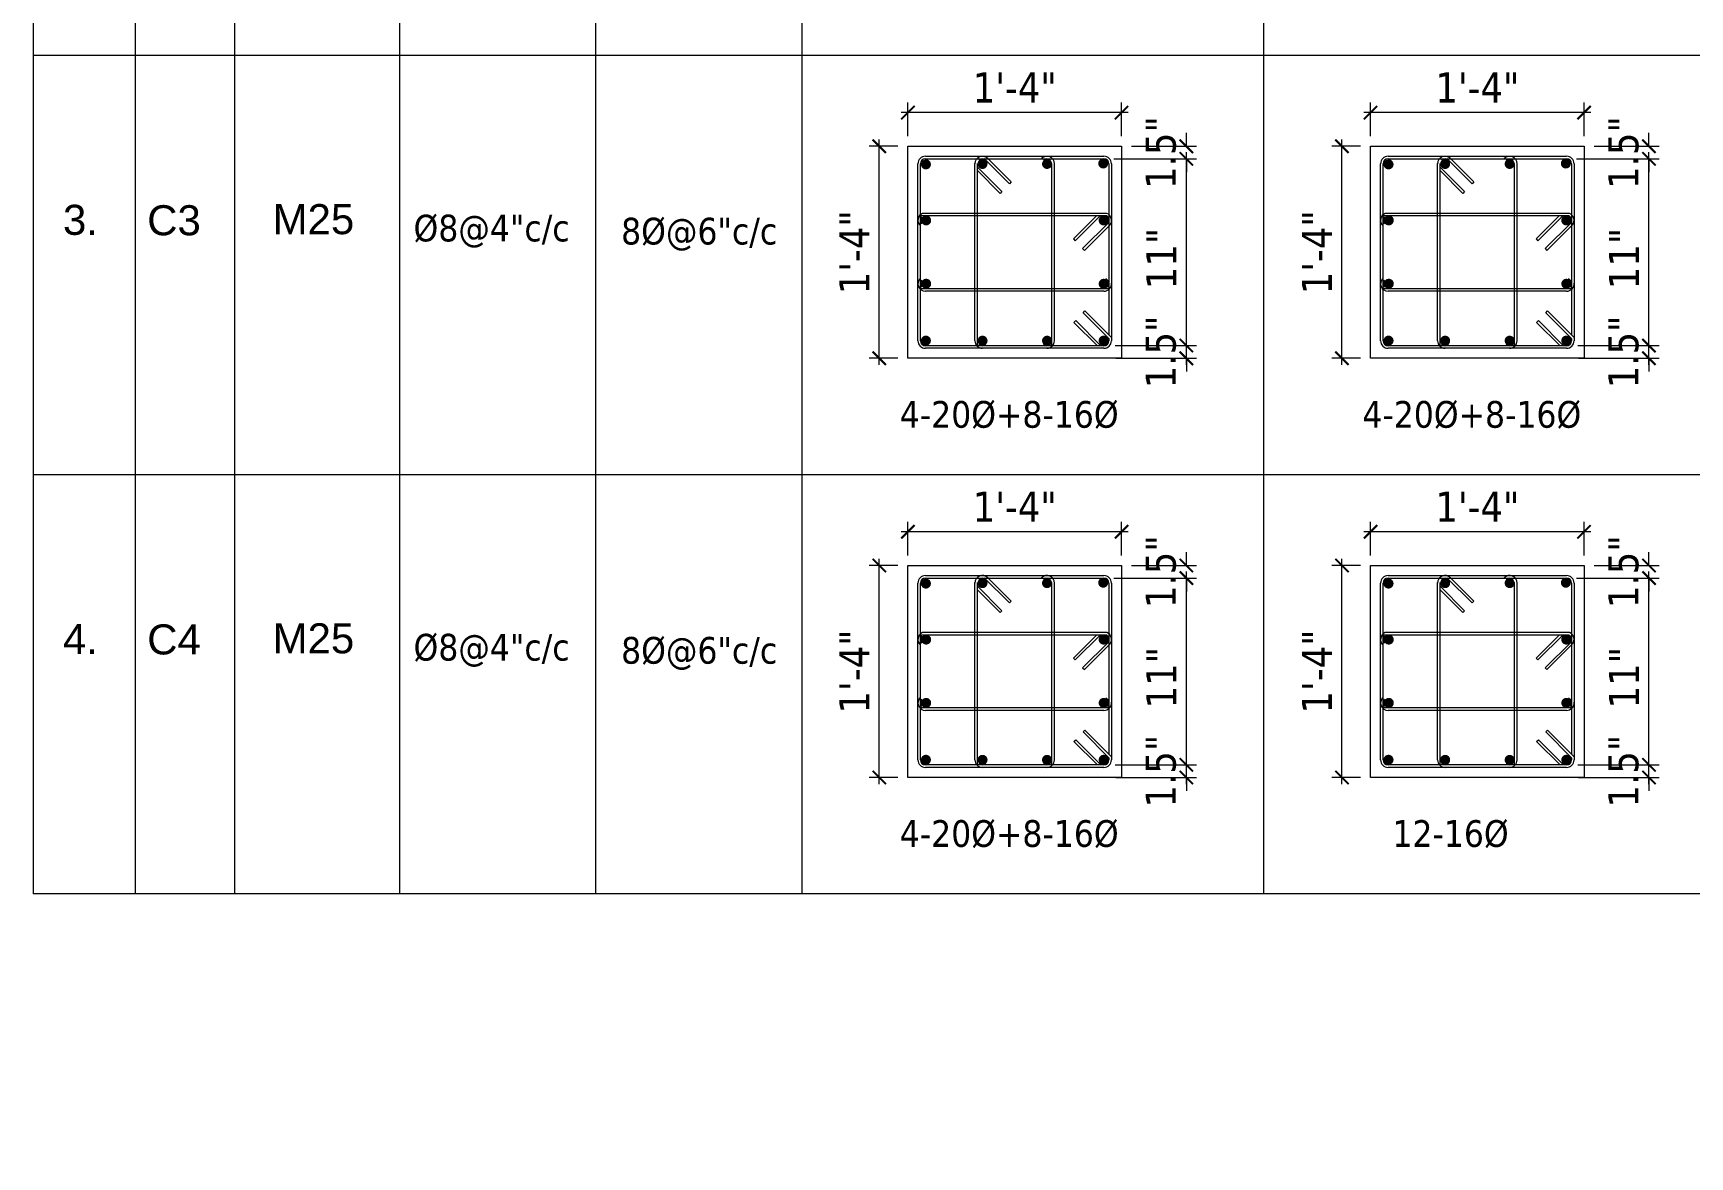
# Model space of a CAD drawing. Header units: inches. Extents: x 130993 to 274375, y -5108 to 103559.
# Drawn here: x 132827 to 133323.5, y 50211.1 to 50547.7 of the extents above; entities that cross this region are included whole.
import ezdxf

# ---------------------------------------------------------------- set-up
doc = ezdxf.new("R2010")
doc.units = ezdxf.units.IN
doc.header["$MEASUREMENT"] = 0
doc.header["$PDMODE"] = 2
doc.header["$PDSIZE"] = -3
for name, color, linetype, lineweight in [('DIMENSION', 142, 'Continuous', 20), ('HATCH', 9, 'Continuous', 9), ('TEXT', 181, 'Continuous', 13)]:
    doc.layers.add(name, color=color, linetype=linetype, lineweight=lineweight)
doc.layers.add('FRAME', color=7, linetype='Continuous')
doc.styles.add('Arial', font='arial.ttf', dxfattribs={"width": 0.8, "height": 200})
doc.styles.add('TAHOMA', font='tahoma.ttf', dxfattribs={"height": 9})
doc.dimstyles.new('1-2', dxfattribs={"dimscale": 0, "dimtxt": 8, "dimasz": 4, "dimexe": 3, "dimexo": 3, "dimgap": 3, "dimtad": 1, "dimdec": 0, "dimlfac": 0.25, "dimzin": 3, "dimdsep": 46, "dimlunit": 4, "dimtxsty": 'TAHOMA', "dimblk1": 'ARCHTICK', "dimblk2": 'ARCHTICK', "dimsah": 1, "dimcen": 0, "dimdle": 2, "dimclrd": 6, "dimclre": 6, "dimclrt": 7, "dimadec": 0, "dimazin": 0, "dimtfac": 0.333333, "dimtdec": 0, "dimtix": 1, "dimtofl": 0, "dimtmove": 0, "dimatfit": 2, "dimfxl": 1, "dimtolj": 1, "dimtzin": 0, "dimlwd": -1, "dimlwe": -1, "dimarcsym": 0})

# ---------------------------------------------------------------- blocks, each defined once
blk = doc.blocks.new('_ArchTick')
at = {"color": 0, "linetype": 'ByBlock', "const_width": 0.15}
blk.add_lwpolyline([(-0.5, -0.5), (0.5, 0.5)], dxfattribs=at)
blk = doc.blocks.new('*D2971')
at = {"layer": 'Defpoints', "color": 0, "ltscale": 10}
for p in [(133148.28, 50454.14), (133148.48, 50450.34), (133172.59, 50450.34)]:
    blk.add_point(p, dxfattribs=at)
at = {"layer": 'DIMENSION', "color": 6, "ltscale": 10}
for p, q in [((133172.59, 50454.14), (133172.59, 50458.14)), ((133151.28, 50454.14), (133175.59, 50454.14)), ((133151.48, 50450.34), (133175.59, 50450.34)), ((133172.59, 50450.34), (133172.59, 50446.34))]:
    blk.add_line(p, q, dxfattribs=at)
at = {"layer": 'DIMENSION', "color": 6, "ltscale": 10, "xscale": 4, "yscale": 4, "zscale": 4}
for p, rotation in [((133172.59, 50454.14), 270), ((133172.59, 50450.34), 90)]:
    blk.add_blockref('_ArchTick', p, dxfattribs=dict(at, rotation=rotation))
at = {"layer": 'DIMENSION', "color": 7, "ltscale": 10, "insert": (133164.98, 50452.24), "char_height": 9, "attachment_point": 5, "rotation": 90, "style": 'TAHOMA'}
blk.add_mtext('\\A1;1.5"', dxfattribs=at)
blk = doc.blocks.new('*D2972')
at = {"layer": 'Defpoints', "color": 0, "ltscale": 10}
for p in [(133153.15, 50513.84), (133172.59, 50513.84), (133147.9, 50510.09)]:
    blk.add_point(p, dxfattribs=at)
at = {"layer": 'DIMENSION', "color": 6, "ltscale": 10}
for p, q in [((133172.59, 50513.84), (133172.59, 50517.84)), ((133156.15, 50513.84), (133175.59, 50513.84)), ((133150.9, 50510.09), (133175.59, 50510.09)), ((133172.59, 50510.09), (133172.59, 50506.09))]:
    blk.add_line(p, q, dxfattribs=at)
at = {"layer": 'DIMENSION', "color": 6, "ltscale": 10, "xscale": 4, "yscale": 4, "zscale": 4}
for p, rotation in [((133172.59, 50513.84), 270), ((133172.59, 50510.09), 90)]:
    blk.add_blockref('_ArchTick', p, dxfattribs=dict(at, rotation=rotation))
at = {"layer": 'DIMENSION', "color": 7, "ltscale": 10, "insert": (133164.98, 50511.96), "char_height": 9, "attachment_point": 5, "rotation": 90, "style": 'TAHOMA'}
blk.add_mtext('\\A1;1.5"', dxfattribs=at)
blk = doc.blocks.new('*D2973')
at = {"layer": 'Defpoints', "color": 0, "ltscale": 10}
for p in [(133147.9, 50510.09), (133172.59, 50510.09), (133148.48, 50450.34)]:
    blk.add_point(p, dxfattribs=at)
at = {"layer": 'DIMENSION', "color": 6, "ltscale": 10}
for p, q in [((133172.59, 50448.34), (133172.59, 50512.09)), ((133150.9, 50510.09), (133175.59, 50510.09)), ((133151.48, 50450.34), (133175.59, 50450.34))]:
    blk.add_line(p, q, dxfattribs=at)
at = {"layer": 'DIMENSION', "color": 6, "ltscale": 10, "xscale": 4, "yscale": 4, "zscale": 4}
for p, rotation in [((133172.59, 50510.09), 90), ((133172.59, 50450.34), 270)]:
    blk.add_blockref('_ArchTick', p, dxfattribs=dict(at, rotation=rotation))
at = {"layer": 'DIMENSION', "color": 7, "ltscale": 10, "insert": (133165.08, 50480.21), "char_height": 9, "attachment_point": 5, "rotation": 90, "style": 'TAHOMA'}
blk.add_mtext('\\A1;11"', dxfattribs=at)
blk = doc.blocks.new('*D2974')
at = {"layer": 'Defpoints', "color": 0, "ltscale": 10}
for p in [(133080.57, 50513.84), (133089.15, 50513.84), (133089.15, 50450.34)]:
    blk.add_point(p, dxfattribs=at)
at = {"layer": 'DIMENSION', "color": 6, "ltscale": 10}
for p, q in [((133080.57, 50448.34), (133080.57, 50515.84)), ((133086.15, 50513.84), (133077.57, 50513.84)), ((133086.15, 50450.34), (133077.57, 50450.34))]:
    blk.add_line(p, q, dxfattribs=at)
at = {"layer": 'DIMENSION', "color": 6, "ltscale": 10, "xscale": 4, "yscale": 4, "zscale": 4}
for p, rotation in [((133080.57, 50513.84), 90), ((133080.57, 50450.34), 270)]:
    blk.add_blockref('_ArchTick', p, dxfattribs=dict(at, rotation=rotation))
at = {"layer": 'DIMENSION', "color": 7, "ltscale": 10, "insert": (133073.06, 50482.09), "char_height": 9, "attachment_point": 5, "rotation": 90, "style": 'TAHOMA'}
blk.add_mtext('\\A1;1\'-4"', dxfattribs=at)
blk = doc.blocks.new('*D2975')
at = {"layer": 'Defpoints', "color": 0, "ltscale": 10}
for p in [(133089.15, 50523.93), (133089.15, 50513.84), (133153.15, 50513.84)]:
    blk.add_point(p, dxfattribs=at)
at = {"layer": 'DIMENSION', "color": 6, "ltscale": 10}
for p, q in [((133089.15, 50516.84), (133089.15, 50526.93)), ((133153.15, 50516.84), (133153.15, 50526.93)), ((133155.15, 50523.93), (133087.15, 50523.93))]:
    blk.add_line(p, q, dxfattribs=at)
at = {"layer": 'DIMENSION', "color": 6, "ltscale": 10, "xscale": 4, "yscale": 4, "zscale": 4, "rotation": 180}
blk.add_blockref('_ArchTick', (133089.15, 50523.93), dxfattribs=at)
at = {"layer": 'DIMENSION', "color": 6, "ltscale": 10, "xscale": 4, "yscale": 4, "zscale": 4}
blk.add_blockref('_ArchTick', (133153.15, 50523.93), dxfattribs=at)
at = {"layer": 'DIMENSION', "color": 7, "ltscale": 10, "insert": (133121.15, 50531.45), "char_height": 9, "attachment_point": 5, "style": 'TAHOMA'}
blk.add_mtext('\\A1;1\'-4"', dxfattribs=at)
blk = doc.blocks.new('*D2976')
at = {"layer": 'Defpoints', "color": 0, "ltscale": 10}
for p in [(133286.93, 50454.14), (133287.12, 50450.34), (133311.24, 50450.34)]:
    blk.add_point(p, dxfattribs=at)
at = {"layer": 'DIMENSION', "color": 6, "ltscale": 10}
for p, q in [((133311.24, 50454.14), (133311.24, 50458.14)), ((133289.93, 50454.14), (133314.24, 50454.14)), ((133290.12, 50450.34), (133314.24, 50450.34)), ((133311.24, 50450.34), (133311.24, 50446.34))]:
    blk.add_line(p, q, dxfattribs=at)
at = {"layer": 'DIMENSION', "color": 6, "ltscale": 10, "xscale": 4, "yscale": 4, "zscale": 4}
for p, rotation in [((133311.24, 50454.14), 270), ((133311.24, 50450.34), 90)]:
    blk.add_blockref('_ArchTick', p, dxfattribs=dict(at, rotation=rotation))
at = {"layer": 'DIMENSION', "color": 7, "ltscale": 10, "insert": (133303.63, 50452.24), "char_height": 9, "attachment_point": 5, "rotation": 90, "style": 'TAHOMA'}
blk.add_mtext('\\A1;1.5"', dxfattribs=at)
blk = doc.blocks.new('*D2977')
at = {"layer": 'Defpoints', "color": 0, "ltscale": 10}
for p in [(133291.79, 50513.84), (133311.24, 50513.84), (133286.54, 50510.09)]:
    blk.add_point(p, dxfattribs=at)
at = {"layer": 'DIMENSION', "color": 6, "ltscale": 10}
for p, q in [((133311.24, 50513.84), (133311.24, 50517.84)), ((133294.79, 50513.84), (133314.24, 50513.84)), ((133289.54, 50510.09), (133314.24, 50510.09)), ((133311.24, 50510.09), (133311.24, 50506.09))]:
    blk.add_line(p, q, dxfattribs=at)
at = {"layer": 'DIMENSION', "color": 6, "ltscale": 10, "xscale": 4, "yscale": 4, "zscale": 4}
for p, rotation in [((133311.24, 50513.84), 270), ((133311.24, 50510.09), 90)]:
    blk.add_blockref('_ArchTick', p, dxfattribs=dict(at, rotation=rotation))
at = {"layer": 'DIMENSION', "color": 7, "ltscale": 10, "insert": (133303.63, 50511.96), "char_height": 9, "attachment_point": 5, "rotation": 90, "style": 'TAHOMA'}
blk.add_mtext('\\A1;1.5"', dxfattribs=at)
blk = doc.blocks.new('*D2978')
at = {"layer": 'Defpoints', "color": 0, "ltscale": 10}
for p in [(133286.54, 50510.09), (133311.24, 50510.09), (133287.12, 50450.34)]:
    blk.add_point(p, dxfattribs=at)
at = {"layer": 'DIMENSION', "color": 6, "ltscale": 10}
for p, q in [((133311.24, 50448.34), (133311.24, 50512.09)), ((133289.54, 50510.09), (133314.24, 50510.09)), ((133290.12, 50450.34), (133314.24, 50450.34))]:
    blk.add_line(p, q, dxfattribs=at)
at = {"layer": 'DIMENSION', "color": 6, "ltscale": 10, "xscale": 4, "yscale": 4, "zscale": 4}
for p, rotation in [((133311.24, 50510.09), 90), ((133311.24, 50450.34), 270)]:
    blk.add_blockref('_ArchTick', p, dxfattribs=dict(at, rotation=rotation))
at = {"layer": 'DIMENSION', "color": 7, "ltscale": 10, "insert": (133303.72, 50480.21), "char_height": 9, "attachment_point": 5, "rotation": 90, "style": 'TAHOMA'}
blk.add_mtext('\\A1;11"', dxfattribs=at)
blk = doc.blocks.new('*D2979')
at = {"layer": 'Defpoints', "color": 0, "ltscale": 10}
for p in [(133219.22, 50513.84), (133227.79, 50513.84), (133227.79, 50450.34)]:
    blk.add_point(p, dxfattribs=at)
at = {"layer": 'DIMENSION', "color": 6, "ltscale": 10}
for p, q in [((133219.22, 50448.34), (133219.22, 50515.84)), ((133224.79, 50513.84), (133216.22, 50513.84)), ((133224.79, 50450.34), (133216.22, 50450.34))]:
    blk.add_line(p, q, dxfattribs=at)
at = {"layer": 'DIMENSION', "color": 6, "ltscale": 10, "xscale": 4, "yscale": 4, "zscale": 4}
for p, rotation in [((133219.22, 50513.84), 90), ((133219.22, 50450.34), 270)]:
    blk.add_blockref('_ArchTick', p, dxfattribs=dict(at, rotation=rotation))
at = {"layer": 'DIMENSION', "color": 7, "ltscale": 10, "insert": (133211.7, 50482.09), "char_height": 9, "attachment_point": 5, "rotation": 90, "style": 'TAHOMA'}
blk.add_mtext('\\A1;1\'-4"', dxfattribs=at)
blk = doc.blocks.new('*D2980')
at = {"layer": 'Defpoints', "color": 0, "ltscale": 10}
for p in [(133227.79, 50523.93), (133227.79, 50513.84), (133291.79, 50513.84)]:
    blk.add_point(p, dxfattribs=at)
at = {"layer": 'DIMENSION', "color": 6, "ltscale": 10}
for p, q in [((133227.79, 50516.84), (133227.79, 50526.93)), ((133291.79, 50516.84), (133291.79, 50526.93)), ((133293.79, 50523.93), (133225.79, 50523.93))]:
    blk.add_line(p, q, dxfattribs=at)
at = {"layer": 'DIMENSION', "color": 6, "ltscale": 10, "xscale": 4, "yscale": 4, "zscale": 4, "rotation": 180}
blk.add_blockref('_ArchTick', (133227.79, 50523.93), dxfattribs=at)
at = {"layer": 'DIMENSION', "color": 6, "ltscale": 10, "xscale": 4, "yscale": 4, "zscale": 4}
blk.add_blockref('_ArchTick', (133291.79, 50523.93), dxfattribs=at)
at = {"layer": 'DIMENSION', "color": 7, "ltscale": 10, "insert": (133259.79, 50531.45), "char_height": 9, "attachment_point": 5, "style": 'TAHOMA'}
blk.add_mtext('\\A1;1\'-4"', dxfattribs=at)
blk = doc.blocks.new('*D3001')
at = {"layer": 'Defpoints', "color": 0, "ltscale": 10}
for p in [(133148.28, 50328.57), (133148.48, 50324.77), (133172.59, 50324.77)]:
    blk.add_point(p, dxfattribs=at)
at = {"layer": 'DIMENSION', "color": 6, "ltscale": 10}
for p, q in [((133172.59, 50328.57), (133172.59, 50332.57)), ((133151.28, 50328.57), (133175.59, 50328.57)), ((133151.48, 50324.77), (133175.59, 50324.77)), ((133172.59, 50324.77), (133172.59, 50320.77))]:
    blk.add_line(p, q, dxfattribs=at)
at = {"layer": 'DIMENSION', "color": 6, "ltscale": 10, "xscale": 4, "yscale": 4, "zscale": 4}
for p, rotation in [((133172.59, 50328.57), 270), ((133172.59, 50324.77), 90)]:
    blk.add_blockref('_ArchTick', p, dxfattribs=dict(at, rotation=rotation))
at = {"layer": 'DIMENSION', "color": 7, "ltscale": 10, "insert": (133164.98, 50326.67), "char_height": 9, "attachment_point": 5, "rotation": 90, "style": 'TAHOMA'}
blk.add_mtext('\\A1;1.5"', dxfattribs=at)
blk = doc.blocks.new('*D3002')
at = {"layer": 'Defpoints', "color": 0, "ltscale": 10}
for p in [(133153.15, 50388.27), (133172.59, 50388.27), (133147.9, 50384.52)]:
    blk.add_point(p, dxfattribs=at)
at = {"layer": 'DIMENSION', "color": 6, "ltscale": 10}
for p, q in [((133172.59, 50388.27), (133172.59, 50392.27)), ((133156.15, 50388.27), (133175.59, 50388.27)), ((133150.9, 50384.52), (133175.59, 50384.52)), ((133172.59, 50384.52), (133172.59, 50380.52))]:
    blk.add_line(p, q, dxfattribs=at)
at = {"layer": 'DIMENSION', "color": 6, "ltscale": 10, "xscale": 4, "yscale": 4, "zscale": 4}
for p, rotation in [((133172.59, 50388.27), 270), ((133172.59, 50384.52), 90)]:
    blk.add_blockref('_ArchTick', p, dxfattribs=dict(at, rotation=rotation))
at = {"layer": 'DIMENSION', "color": 7, "ltscale": 10, "insert": (133164.98, 50386.4), "char_height": 9, "attachment_point": 5, "rotation": 90, "style": 'TAHOMA'}
blk.add_mtext('\\A1;1.5"', dxfattribs=at)
blk = doc.blocks.new('*D3003')
at = {"layer": 'Defpoints', "color": 0, "ltscale": 10}
for p in [(133147.9, 50384.52), (133172.59, 50384.52), (133148.48, 50324.77)]:
    blk.add_point(p, dxfattribs=at)
at = {"layer": 'DIMENSION', "color": 6, "ltscale": 10}
for p, q in [((133172.59, 50322.77), (133172.59, 50386.52)), ((133150.9, 50384.52), (133175.59, 50384.52)), ((133151.48, 50324.77), (133175.59, 50324.77))]:
    blk.add_line(p, q, dxfattribs=at)
at = {"layer": 'DIMENSION', "color": 6, "ltscale": 10, "xscale": 4, "yscale": 4, "zscale": 4}
for p, rotation in [((133172.59, 50384.52), 90), ((133172.59, 50324.77), 270)]:
    blk.add_blockref('_ArchTick', p, dxfattribs=dict(at, rotation=rotation))
at = {"layer": 'DIMENSION', "color": 7, "ltscale": 10, "insert": (133165.08, 50354.65), "char_height": 9, "attachment_point": 5, "rotation": 90, "style": 'TAHOMA'}
blk.add_mtext('\\A1;11"', dxfattribs=at)
blk = doc.blocks.new('*D3004')
at = {"layer": 'Defpoints', "color": 0, "ltscale": 10}
for p in [(133080.57, 50388.27), (133089.15, 50388.27), (133089.15, 50324.77)]:
    blk.add_point(p, dxfattribs=at)
at = {"layer": 'DIMENSION', "color": 6, "ltscale": 10}
for p, q in [((133086.15, 50388.27), (133077.57, 50388.27)), ((133080.57, 50322.77), (133080.57, 50390.27)), ((133086.15, 50324.77), (133077.57, 50324.77))]:
    blk.add_line(p, q, dxfattribs=at)
at = {"layer": 'DIMENSION', "color": 6, "ltscale": 10, "xscale": 4, "yscale": 4, "zscale": 4}
for p, rotation in [((133080.57, 50388.27), 90), ((133080.57, 50324.77), 270)]:
    blk.add_blockref('_ArchTick', p, dxfattribs=dict(at, rotation=rotation))
at = {"layer": 'DIMENSION', "color": 7, "ltscale": 10, "insert": (133073.06, 50356.52), "char_height": 9, "attachment_point": 5, "rotation": 90, "style": 'TAHOMA'}
blk.add_mtext('\\A1;1\'-4"', dxfattribs=at)
blk = doc.blocks.new('*D3005')
at = {"layer": 'Defpoints', "color": 0, "ltscale": 10}
for p in [(133089.15, 50398.37), (133089.15, 50388.27), (133153.15, 50388.27)]:
    blk.add_point(p, dxfattribs=at)
at = {"layer": 'DIMENSION', "color": 6, "ltscale": 10}
for p, q in [((133089.15, 50391.27), (133089.15, 50401.37)), ((133153.15, 50391.27), (133153.15, 50401.37)), ((133155.15, 50398.37), (133087.15, 50398.37))]:
    blk.add_line(p, q, dxfattribs=at)
at = {"layer": 'DIMENSION', "color": 6, "ltscale": 10, "xscale": 4, "yscale": 4, "zscale": 4, "rotation": 180}
blk.add_blockref('_ArchTick', (133089.15, 50398.37), dxfattribs=at)
at = {"layer": 'DIMENSION', "color": 6, "ltscale": 10, "xscale": 4, "yscale": 4, "zscale": 4}
blk.add_blockref('_ArchTick', (133153.15, 50398.37), dxfattribs=at)
at = {"layer": 'DIMENSION', "color": 7, "ltscale": 10, "insert": (133121.15, 50405.88), "char_height": 9, "attachment_point": 5, "style": 'TAHOMA'}
blk.add_mtext('\\A1;1\'-4"', dxfattribs=at)
blk = doc.blocks.new('*D3006')
at = {"layer": 'Defpoints', "color": 0, "ltscale": 10}
for p in [(133286.93, 50328.57), (133287.12, 50324.77), (133311.24, 50324.77)]:
    blk.add_point(p, dxfattribs=at)
at = {"layer": 'DIMENSION', "color": 6, "ltscale": 10}
for p, q in [((133311.24, 50328.57), (133311.24, 50332.57)), ((133289.93, 50328.57), (133314.24, 50328.57)), ((133290.12, 50324.77), (133314.24, 50324.77)), ((133311.24, 50324.77), (133311.24, 50320.77))]:
    blk.add_line(p, q, dxfattribs=at)
at = {"layer": 'DIMENSION', "color": 6, "ltscale": 10, "xscale": 4, "yscale": 4, "zscale": 4}
for p, rotation in [((133311.24, 50328.57), 270), ((133311.24, 50324.77), 90)]:
    blk.add_blockref('_ArchTick', p, dxfattribs=dict(at, rotation=rotation))
at = {"layer": 'DIMENSION', "color": 7, "ltscale": 10, "insert": (133303.63, 50326.67), "char_height": 9, "attachment_point": 5, "rotation": 90, "style": 'TAHOMA'}
blk.add_mtext('\\A1;1.5"', dxfattribs=at)
blk = doc.blocks.new('*D3007')
at = {"layer": 'Defpoints', "color": 0, "ltscale": 10}
for p in [(133291.79, 50388.27), (133311.24, 50388.27), (133286.54, 50384.52)]:
    blk.add_point(p, dxfattribs=at)
at = {"layer": 'DIMENSION', "color": 6, "ltscale": 10}
for p, q in [((133311.24, 50388.27), (133311.24, 50392.27)), ((133294.79, 50388.27), (133314.24, 50388.27)), ((133289.54, 50384.52), (133314.24, 50384.52)), ((133311.24, 50384.52), (133311.24, 50380.52))]:
    blk.add_line(p, q, dxfattribs=at)
at = {"layer": 'DIMENSION', "color": 6, "ltscale": 10, "xscale": 4, "yscale": 4, "zscale": 4}
for p, rotation in [((133311.24, 50388.27), 270), ((133311.24, 50384.52), 90)]:
    blk.add_blockref('_ArchTick', p, dxfattribs=dict(at, rotation=rotation))
at = {"layer": 'DIMENSION', "color": 7, "ltscale": 10, "insert": (133303.63, 50386.4), "char_height": 9, "attachment_point": 5, "rotation": 90, "style": 'TAHOMA'}
blk.add_mtext('\\A1;1.5"', dxfattribs=at)
blk = doc.blocks.new('*D3008')
at = {"layer": 'Defpoints', "color": 0, "ltscale": 10}
for p in [(133286.54, 50384.52), (133311.24, 50384.52), (133287.12, 50324.77)]:
    blk.add_point(p, dxfattribs=at)
at = {"layer": 'DIMENSION', "color": 6, "ltscale": 10}
for p, q in [((133311.24, 50322.77), (133311.24, 50386.52)), ((133289.54, 50384.52), (133314.24, 50384.52)), ((133290.12, 50324.77), (133314.24, 50324.77))]:
    blk.add_line(p, q, dxfattribs=at)
at = {"layer": 'DIMENSION', "color": 6, "ltscale": 10, "xscale": 4, "yscale": 4, "zscale": 4}
for p, rotation in [((133311.24, 50384.52), 90), ((133311.24, 50324.77), 270)]:
    blk.add_blockref('_ArchTick', p, dxfattribs=dict(at, rotation=rotation))
at = {"layer": 'DIMENSION', "color": 7, "ltscale": 10, "insert": (133303.72, 50354.65), "char_height": 9, "attachment_point": 5, "rotation": 90, "style": 'TAHOMA'}
blk.add_mtext('\\A1;11"', dxfattribs=at)
blk = doc.blocks.new('*D3009')
at = {"layer": 'Defpoints', "color": 0, "ltscale": 10}
for p in [(133219.22, 50388.27), (133227.79, 50388.27), (133227.79, 50324.77)]:
    blk.add_point(p, dxfattribs=at)
at = {"layer": 'DIMENSION', "color": 6, "ltscale": 10}
for p, q in [((133224.79, 50388.27), (133216.22, 50388.27)), ((133219.22, 50322.77), (133219.22, 50390.27)), ((133224.79, 50324.77), (133216.22, 50324.77))]:
    blk.add_line(p, q, dxfattribs=at)
at = {"layer": 'DIMENSION', "color": 6, "ltscale": 10, "xscale": 4, "yscale": 4, "zscale": 4}
for p, rotation in [((133219.22, 50388.27), 90), ((133219.22, 50324.77), 270)]:
    blk.add_blockref('_ArchTick', p, dxfattribs=dict(at, rotation=rotation))
at = {"layer": 'DIMENSION', "color": 7, "ltscale": 10, "insert": (133211.7, 50356.52), "char_height": 9, "attachment_point": 5, "rotation": 90, "style": 'TAHOMA'}
blk.add_mtext('\\A1;1\'-4"', dxfattribs=at)
blk = doc.blocks.new('*D3010')
at = {"layer": 'Defpoints', "color": 0, "ltscale": 10}
for p in [(133227.79, 50398.37), (133227.79, 50388.27), (133291.79, 50388.27)]:
    blk.add_point(p, dxfattribs=at)
at = {"layer": 'DIMENSION', "color": 6, "ltscale": 10}
for p, q in [((133227.79, 50391.27), (133227.79, 50401.37)), ((133291.79, 50391.27), (133291.79, 50401.37)), ((133293.79, 50398.37), (133225.79, 50398.37))]:
    blk.add_line(p, q, dxfattribs=at)
at = {"layer": 'DIMENSION', "color": 6, "ltscale": 10, "xscale": 4, "yscale": 4, "zscale": 4, "rotation": 180}
blk.add_blockref('_ArchTick', (133227.79, 50398.37), dxfattribs=at)
at = {"layer": 'DIMENSION', "color": 6, "ltscale": 10, "xscale": 4, "yscale": 4, "zscale": 4}
blk.add_blockref('_ArchTick', (133291.79, 50398.37), dxfattribs=at)
at = {"layer": 'DIMENSION', "color": 7, "ltscale": 10, "insert": (133259.79, 50405.88), "char_height": 9, "attachment_point": 5, "style": 'TAHOMA'}
blk.add_mtext('\\A1;1\'-4"', dxfattribs=at)

msp = doc.modelspace()

# ---------------------------------------------------------------- linework, layer by layer
at = {"layer": 'DIMENSION', "lineweight": 15}
for points in [[(133153.15, 50513.84), (133153.15, 50450.34), (133089.15, 50450.34), (133089.15, 50513.84)], [(133291.79, 50513.84), (133291.79, 50450.34), (133227.79, 50450.34), (133227.79, 50513.84)], [(133153.15, 50388.27), (133153.15, 50324.77), (133089.15, 50324.77), (133089.15, 50388.27)], [(133291.79, 50388.27), (133291.79, 50324.77), (133227.79, 50324.77), (133227.79, 50388.27)]]:
    msp.add_lwpolyline(points, close=True, dxfattribs=at)
at = {"layer": 'FRAME', "color": 5, "linetype": 'Continuous', "lineweight": 20}
for p, q in [((132826.97, 50847.34), (132826.97, 50289.88)), ((132857.54, 50847.37), (132857.54, 50289.88)), ((132887.34, 50847.35), (132887.34, 50289.88)), ((132936.82, 50847.35), (132936.82, 50289.88)), ((132995.49, 50847.35), (132995.49, 50289.88)), ((133057.32, 50847.35), (133057.32, 50289.88)), ((133195.7, 50847.36), (133195.7, 50289.88)), ((133473, 50541.01), (132826.97, 50541.01)), ((133751.67, 50541.01), (132826.97, 50541.01)), ((133751.67, 50415.45), (132826.97, 50415.44)), ((133473, 50415.44), (132826.97, 50415.44)), ((133473, 50289.88), (132826.97, 50289.88)), ((133751.67, 50289.88), (132826.97, 50289.88))]:
    msp.add_line(p, q, dxfattribs=at)
at = {"layer": 'HATCH', "lineweight": 5, "ltscale": 50}
for p, q in [((133094.4, 50510.84), (133147.9, 50510.84)), ((133233.04, 50510.84), (133286.54, 50510.84)), ((133092.15, 50455.59), (133092.15, 50508.59)), ((133092.9, 50455.59), (133092.9, 50508.59)), ((133094.4, 50510.09), (133147.9, 50510.09)), ((133109.23, 50455.59), (133109.23, 50508.72)), ((133109.98, 50454.09), (133109.98, 50508.72)), ((133117.33, 50500.27), (133109.98, 50507.62)), ((133116.8, 50499.74), (133109.98, 50506.56)), ((133119.55, 50502.63), (133112.01, 50510.18)), ((133120.08, 50503.17), (133113.07, 50510.18)), ((133132.31, 50453.91), (133132.31, 50508.72)), ((133133.06, 50455.59), (133133.06, 50508.59)), ((133149.4, 50508.59), (133149.4, 50457.32)), ((133150.15, 50508.59), (133150.15, 50455.59)), ((133230.79, 50455.59), (133230.79, 50508.59)), ((133231.54, 50455.59), (133231.54, 50508.59)), ((133233.04, 50510.09), (133286.54, 50510.09)), ((133247.88, 50455.59), (133247.88, 50508.72)), ((133248.63, 50454.09), (133248.63, 50508.72)), ((133255.98, 50500.27), (133248.63, 50507.62)), ((133255.45, 50499.74), (133248.63, 50506.56)), ((133258.2, 50502.63), (133250.66, 50510.18)), ((133258.73, 50503.17), (133251.72, 50510.18)), ((133270.96, 50453.91), (133270.96, 50508.72)), ((133271.71, 50455.59), (133271.71, 50508.59)), ((133288.04, 50508.59), (133288.04, 50457.32)), ((133288.79, 50508.59), (133288.79, 50455.59)), ((133120.08, 50503.17), (133119.55, 50502.63)), ((133258.73, 50503.17), (133258.2, 50502.63)), ((133117.33, 50500.27), (133116.8, 50499.74)), ((133255.98, 50500.27), (133255.45, 50499.74)), ((133148.71, 50492.98), (133092.9, 50492.98)), ((133148.8, 50493.73), (133093.49, 50493.73)), ((133138.75, 50486.08), (133145.76, 50493.09)), ((133139.28, 50485.55), (133146.82, 50493.09)), ((133141.49, 50483.18), (133149.23, 50490.92)), ((133148.71, 50492.98), (133148.96, 50492.73)), ((133148.79, 50493.95), (133148.79, 50493.95)), ((133287.35, 50492.98), (133231.54, 50492.98)), ((133287.45, 50493.73), (133232.14, 50493.73)), ((133277.39, 50486.08), (133284.4, 50493.09)), ((133277.92, 50485.55), (133285.47, 50493.09)), ((133280.14, 50483.18), (133287.88, 50490.92)), ((133287.35, 50492.98), (133287.6, 50492.73)), ((133287.43, 50493.95), (133287.44, 50493.95)), ((133138.75, 50486.08), (133139.28, 50485.55)), ((133142.03, 50482.65), (133149.71, 50490.33)), ((133277.39, 50486.08), (133277.92, 50485.55)), ((133280.67, 50482.65), (133288.36, 50490.33)), ((133141.49, 50483.18), (133142.03, 50482.65)), ((133280.14, 50483.18), (133280.67, 50482.65)), ((133149.4, 50471.19), (133092.9, 50471.19)), ((133148.49, 50474.23), (133148.97, 50473.75)), ((133148.79, 50474.98), (133148.8, 50474.98)), ((133288.04, 50471.19), (133231.54, 50471.19)), ((133287.14, 50474.23), (133287.61, 50473.75)), ((133287.44, 50474.98), (133287.45, 50474.98)), ((133147.9, 50470.44), (133094.4, 50470.44)), ((133286.55, 50470.44), (133233.05, 50470.44)), ((133138.91, 50461.1), (133139.44, 50461.63)), ((133138.91, 50461.1), (133145.92, 50454.09)), ((133139.44, 50461.63), (133146.98, 50454.09)), ((133141.66, 50463.99), (133142.19, 50464.52)), ((133141.66, 50463.99), (133149.4, 50456.26)), ((133142.19, 50464.52), (133150.15, 50456.57)), ((133277.56, 50461.1), (133278.09, 50461.63)), ((133277.56, 50461.1), (133284.57, 50454.09)), ((133278.09, 50461.63), (133285.63, 50454.09)), ((133280.31, 50463.99), (133280.84, 50464.52)), ((133280.31, 50463.99), (133288.04, 50456.26)), ((133280.84, 50464.52), (133288.79, 50456.57)), ((133149.4, 50456.26), (133149.4, 50455.59)), ((133288.04, 50456.26), (133288.04, 50455.59)), ((133147.9, 50454.09), (133094.4, 50454.09)), ((133147.9, 50453.34), (133094.4, 50453.34)), ((133286.54, 50454.09), (133233.04, 50454.09)), ((133286.54, 50453.34), (133233.04, 50453.34)), ((133092.15, 50330.02), (133092.15, 50383.02)), ((133092.9, 50330.02), (133092.9, 50383.02)), ((133094.4, 50385.27), (133147.9, 50385.27)), ((133094.4, 50384.52), (133147.9, 50384.52)), ((133109.23, 50330.02), (133109.23, 50383.16)), ((133109.98, 50328.52), (133109.98, 50383.16)), ((133117.33, 50374.71), (133109.98, 50382.06)), ((133119.55, 50377.07), (133112.01, 50384.61)), ((133120.08, 50377.6), (133113.07, 50384.61)), ((133132.31, 50328.34), (133132.31, 50383.16)), ((133133.06, 50330.02), (133133.06, 50383.02)), ((133149.4, 50383.02), (133149.4, 50331.75)), ((133150.15, 50383.02), (133150.15, 50330.02)), ((133230.79, 50330.02), (133230.79, 50383.02)), ((133231.54, 50330.02), (133231.54, 50383.02)), ((133233.04, 50385.27), (133286.54, 50385.27)), ((133233.04, 50384.52), (133286.54, 50384.52)), ((133247.88, 50330.02), (133247.88, 50383.16)), ((133248.63, 50328.52), (133248.63, 50383.16)), ((133255.98, 50374.71), (133248.63, 50382.06)), ((133258.2, 50377.07), (133250.66, 50384.61)), ((133258.73, 50377.6), (133251.72, 50384.61)), ((133270.96, 50328.34), (133270.96, 50383.16)), ((133271.71, 50330.02), (133271.71, 50383.02)), ((133288.04, 50383.02), (133288.04, 50331.75)), ((133288.79, 50383.02), (133288.79, 50330.02)), ((133116.8, 50374.18), (133109.98, 50381)), ((133120.08, 50377.6), (133119.55, 50377.07)), ((133255.45, 50374.18), (133248.63, 50381)), ((133258.73, 50377.6), (133258.2, 50377.07)), ((133117.33, 50374.71), (133116.8, 50374.18)), ((133255.98, 50374.71), (133255.45, 50374.18)), ((133148.71, 50367.42), (133092.9, 50367.42)), ((133148.8, 50368.17), (133093.49, 50368.17)), ((133138.75, 50360.51), (133145.76, 50367.52)), ((133139.28, 50359.98), (133146.82, 50367.52)), ((133148.71, 50367.42), (133148.96, 50367.17)), ((133148.79, 50368.39), (133148.79, 50368.39)), ((133287.35, 50367.42), (133231.54, 50367.42)), ((133287.45, 50368.17), (133232.14, 50368.17)), ((133277.39, 50360.51), (133284.4, 50367.52)), ((133277.92, 50359.98), (133285.47, 50367.52)), ((133287.35, 50367.42), (133287.6, 50367.17)), ((133287.43, 50368.39), (133287.44, 50368.39)), ((133141.49, 50357.62), (133149.23, 50365.35)), ((133142.03, 50357.09), (133149.71, 50364.77)), ((133280.14, 50357.62), (133287.88, 50365.35)), ((133280.67, 50357.09), (133288.36, 50364.77)), ((133138.75, 50360.51), (133139.28, 50359.98)), ((133141.49, 50357.62), (133142.03, 50357.09)), ((133277.39, 50360.51), (133277.92, 50359.98)), ((133280.14, 50357.62), (133280.67, 50357.09)), ((133148.49, 50348.66), (133148.97, 50348.19)), ((133148.79, 50349.41), (133148.8, 50349.41)), ((133287.14, 50348.66), (133287.61, 50348.19)), ((133287.44, 50349.41), (133287.45, 50349.41)), ((133149.4, 50345.63), (133092.9, 50345.63)), ((133147.9, 50344.88), (133094.4, 50344.88)), ((133288.04, 50345.63), (133231.54, 50345.63)), ((133286.55, 50344.88), (133233.05, 50344.88)), ((133141.66, 50338.43), (133142.19, 50338.96)), ((133141.66, 50338.43), (133149.4, 50330.69)), ((133142.19, 50338.96), (133150.15, 50331)), ((133280.31, 50338.43), (133280.84, 50338.96)), ((133280.31, 50338.43), (133288.04, 50330.69)), ((133280.84, 50338.96), (133288.79, 50331)), ((133138.91, 50335.53), (133139.44, 50336.06)), ((133138.91, 50335.53), (133145.92, 50328.52)), ((133139.44, 50336.06), (133146.98, 50328.52)), ((133277.56, 50335.53), (133278.09, 50336.06)), ((133277.56, 50335.53), (133284.57, 50328.52)), ((133278.09, 50336.06), (133285.63, 50328.52)), ((133147.9, 50328.52), (133094.4, 50328.52)), ((133147.9, 50327.77), (133094.4, 50327.77)), ((133149.4, 50330.69), (133149.4, 50330.02)), ((133286.54, 50328.52), (133233.04, 50328.52)), ((133286.54, 50327.77), (133233.04, 50327.77)), ((133288.04, 50330.69), (133288.04, 50330.02))]:
    msp.add_line(p, q, dxfattribs=at)
at = {"layer": 'HATCH', "lineweight": 5, "ltscale": 50, "const_width": 1.5}
for points in [[(133094.53, 50509.17, 1), (133094.53, 50507.67, 1)], [(133111.5, 50509.31, 1), (133111.5, 50507.81, 1)], [(133130.84, 50509.31, 1), (133130.84, 50507.81, 1)], [(133147.68, 50509.44, 1), (133147.68, 50507.94, 1)], [(133233.18, 50509.17, 1), (133233.18, 50507.67, 1)], [(133250.15, 50509.31, 1), (133250.15, 50507.81, 1)], [(133269.48, 50509.31, 1), (133269.48, 50507.81, 1)], [(133286.32, 50509.44, 1), (133286.32, 50507.94, 1)], [(133094.08, 50492.18, 1), (133095.14, 50491.12, 1)], [(133147.27, 50492.17, 1), (133148.33, 50491.11, 1)], [(133232.72, 50492.18, 1), (133233.78, 50491.12, 1)], [(133285.92, 50492.17, 1), (133286.98, 50491.11, 1)], [(133094.08, 50473.2, 1), (133095.14, 50472.14, 1)], [(133147.28, 50473.19, 1), (133148.34, 50472.13, 1)], [(133232.73, 50473.2, 1), (133233.79, 50472.14, 1)], [(133285.93, 50473.19, 1), (133286.99, 50472.13, 1)], [(133094.53, 50456.38, 1), (133094.53, 50454.88, 1)], [(133111.5, 50454.86, -1), (133111.5, 50456.36, -1)], [(133130.84, 50454.86, -1), (133130.84, 50456.36, -1)], [(133147.81, 50456.38, 1), (133147.81, 50454.88, 1)], [(133233.18, 50456.38, 1), (133233.18, 50454.88, 1)], [(133250.15, 50454.86, -1), (133250.15, 50456.36, -1)], [(133269.48, 50454.86, -1), (133269.48, 50456.36, -1)], [(133286.46, 50456.38, 1), (133286.46, 50454.88, 1)], [(133094.53, 50383.61, 1), (133094.53, 50382.11, 1)], [(133111.5, 50383.74, 1), (133111.5, 50382.24, 1)], [(133130.84, 50383.74, 1), (133130.84, 50382.24, 1)], [(133147.68, 50383.87, 1), (133147.68, 50382.37, 1)], [(133233.18, 50383.61, 1), (133233.18, 50382.11, 1)], [(133250.15, 50383.74, 1), (133250.15, 50382.24, 1)], [(133269.48, 50383.74, 1), (133269.48, 50382.24, 1)], [(133286.32, 50383.87, 1), (133286.32, 50382.37, 1)], [(133094.08, 50366.61, 1), (133095.14, 50365.55, 1)], [(133147.27, 50366.61, 1), (133148.33, 50365.54, 1)], [(133232.72, 50366.61, 1), (133233.78, 50365.55, 1)], [(133285.92, 50366.61, 1), (133286.98, 50365.54, 1)], [(133094.08, 50347.64, 1), (133095.14, 50346.58, 1)], [(133147.28, 50347.63, 1), (133148.34, 50346.57, 1)], [(133232.73, 50347.64, 1), (133233.79, 50346.58, 1)], [(133285.93, 50347.63, 1), (133286.99, 50346.57, 1)], [(133094.53, 50330.82, 1), (133094.53, 50329.32, 1)], [(133111.5, 50329.3, -1), (133111.5, 50330.8, -1)], [(133130.84, 50329.3, -1), (133130.84, 50330.8, -1)], [(133147.81, 50330.82, 1), (133147.81, 50329.32, 1)], [(133233.18, 50330.82, 1), (133233.18, 50329.32, 1)], [(133250.15, 50329.3, -1), (133250.15, 50330.8, -1)], [(133269.48, 50329.3, -1), (133269.48, 50330.8, -1)], [(133286.46, 50330.82, 1), (133286.46, 50329.32, 1)]]:
    msp.add_lwpolyline(points, format="xyb", close=True, dxfattribs=at)
at = {"layer": 'HATCH', "lineweight": 5, "ltscale": 50}
for centre, radius, start, end in [((133094.4, 50508.59), 2.25, 90, 180), ((133111.48, 50508.59), 2.25, 45, 180), ((133130.81, 50508.59), 2.25, 0, 135), ((133147.9, 50508.59), 2.25, 0, 90), ((133233.04, 50508.59), 2.25, 90, 180), ((133250.13, 50508.59), 2.25, 45, 180), ((133269.46, 50508.59), 2.25, 0, 135), ((133286.54, 50508.59), 2.25, 0, 90), ((133094.4, 50508.59), 1.5, 90, 180), ((133111.48, 50508.59), 1.5, 45, 135), ((133130.81, 50508.59), 1.5, 45, 135), ((133147.9, 50508.59), 1.5, 0, 90), ((133233.04, 50508.59), 1.5, 90, 180), ((133250.13, 50508.59), 1.5, 45, 135), ((133269.46, 50508.59), 1.5, 45, 135), ((133286.54, 50508.59), 1.5, 0, 90), ((133094.4, 50491.67), 2.25, 113.6484, 225), ((133094.4, 50491.67), 1.5, 135, 225), ((133147.9, 50491.67), 2.25, 323.6257, 66.3516), ((133147.9, 50491.67), 1.5, 315, 45), ((133233.04, 50491.67), 2.25, 113.6484, 225), ((133233.04, 50491.67), 1.5, 135, 225), ((133286.54, 50491.67), 2.25, 323.6257, 66.3516), ((133286.54, 50491.67), 1.5, 315, 45), ((133094.4, 50472.69), 2.25, 135, 270), ((133094.4, 50472.69), 1.5, 135, 225), ((133147.9, 50472.69), 2.25, 270, 4.8171), ((133147.9, 50472.69), 1.5, 315, 45), ((133233.05, 50472.69), 2.25, 135, 270), ((133233.05, 50472.69), 1.5, 135, 225), ((133286.55, 50472.69), 2.25, 270, 4.8171), ((133286.55, 50472.69), 1.5, 315, 45), ((133094.4, 50455.59), 2.25, 180, 270), ((133094.4, 50455.59), 1.5, 180, 270), ((133111.48, 50455.59), 2.25, 180, 270), ((133111.48, 50455.59), 1.5, 225, 315), ((133130.81, 50455.59), 1.5, 225, 315), ((133130.81, 50455.59), 2.25, 270, 0), ((133147.9, 50455.59), 2.25, 270, 0), ((133147.9, 50455.59), 1.5, 270, 0), ((133233.04, 50455.59), 2.25, 180, 270), ((133233.04, 50455.59), 1.5, 180, 270), ((133250.13, 50455.59), 2.25, 180, 270), ((133250.13, 50455.59), 1.5, 225, 315), ((133269.46, 50455.59), 1.5, 225, 315), ((133269.46, 50455.59), 2.25, 270, 0), ((133286.54, 50455.59), 2.25, 270, 0), ((133286.54, 50455.59), 1.5, 270, 0), ((133094.4, 50383.02), 2.25, 90, 180), ((133094.4, 50383.02), 1.5, 90, 180), ((133111.48, 50383.02), 2.25, 45, 180), ((133111.48, 50383.02), 1.5, 45, 135), ((133130.81, 50383.02), 2.25, 0, 135), ((133130.81, 50383.02), 1.5, 45, 135), ((133147.9, 50383.02), 2.25, 0, 90), ((133147.9, 50383.02), 1.5, 0, 90), ((133233.04, 50383.02), 2.25, 90, 180), ((133233.04, 50383.02), 1.5, 90, 180), ((133250.13, 50383.02), 2.25, 45, 180), ((133250.13, 50383.02), 1.5, 45, 135), ((133269.46, 50383.02), 2.25, 0, 135), ((133269.46, 50383.02), 1.5, 45, 135), ((133286.54, 50383.02), 2.25, 0, 90), ((133286.54, 50383.02), 1.5, 0, 90), ((133094.4, 50366.1), 2.25, 113.6484, 225), ((133094.4, 50366.1), 1.5, 135, 225), ((133147.9, 50366.1), 2.25, 323.6257, 66.3516), ((133147.9, 50366.1), 1.5, 315, 45), ((133233.04, 50366.1), 2.25, 113.6484, 225), ((133233.04, 50366.1), 1.5, 135, 225), ((133286.54, 50366.1), 2.25, 323.6257, 66.3516), ((133286.54, 50366.1), 1.5, 315, 45), ((133094.4, 50347.13), 2.25, 135, 270), ((133094.4, 50347.13), 1.5, 135, 225), ((133147.9, 50347.13), 2.25, 270, 4.8171), ((133147.9, 50347.13), 1.5, 315, 45), ((133233.05, 50347.13), 2.25, 135, 270), ((133233.05, 50347.13), 1.5, 135, 225), ((133286.55, 50347.13), 2.25, 270, 4.8171), ((133286.55, 50347.13), 1.5, 315, 45), ((133094.4, 50330.02), 2.25, 180, 270), ((133094.4, 50330.02), 1.5, 180, 270), ((133111.48, 50330.02), 2.25, 180, 270), ((133111.48, 50330.02), 1.5, 225, 315), ((133130.81, 50330.02), 1.5, 225, 315), ((133130.81, 50330.02), 2.25, 270, 0), ((133147.9, 50330.02), 2.25, 270, 0), ((133147.9, 50330.02), 1.5, 270, 0), ((133233.04, 50330.02), 2.25, 180, 270), ((133233.04, 50330.02), 1.5, 180, 270), ((133250.13, 50330.02), 2.25, 180, 270), ((133250.13, 50330.02), 1.5, 225, 315), ((133269.46, 50330.02), 1.5, 225, 315), ((133269.46, 50330.02), 2.25, 270, 0), ((133286.54, 50330.02), 2.25, 270, 0), ((133286.54, 50330.02), 1.5, 270, 0)]:
    msp.add_arc(centre, radius, start, end, dxfattribs=at)

# ---------------------------------------------------------------- texts
at = {"layer": 'DIMENSION', "color": 7, "insert": (133100.5, 50211.13), "char_height": 9, "attachment_point": 1, "style": 'TAHOMA'}
msp.add_mtext('\\A2;', dxfattribs=at)
at = {"layer": 'TEXT', "linetype": 'Continuous', "style": 'Arial'}
for s, p in [('3.', (132835.92, 50487.32)), ('C3', (132861.16, 50487.19)), ('M25', (132898.75, 50487.52)), ('4.', (132835.92, 50361.75)), ('C4', (132861.16, 50361.63)), ('M25', (132898.75, 50361.96))]:
    msp.add_text(s, height=9, dxfattribs=at).set_placement(p)
at = {"layer": 'TEXT', "linetype": 'Continuous', "char_height": 8, "attachment_point": 4, "style": 'TAHOMA'}
for s, insert in [('%%C8@4"c/c', (132940.98, 50488.4)), ('8%%c@6"c/c', (133003.19, 50487.48)), ('4-20%%C+8-16%%C', (133086.7, 50433.36)), ('4-20%%C+8-16%%C', (133225.34, 50433.36)), ('%%C8@4"c/c', (132940.98, 50362.84)), ('8%%c@6"c/c', (133003.19, 50361.91)), ('4-20%%C+8-16%%C', (133086.7, 50307.8)), ('   12-16%%C', (133225.34, 50307.8))]:
    msp.add_mtext(s, dxfattribs=dict(at, insert=insert))

# ---------------------------------------------------------------- dimensions: what is measured, and where the dimension line sits
at = {"layer": 'DIMENSION', "ltscale": 10}
for base, p1, p2, picture, middle in [((133089.15, 50523.93), (133153.15, 50513.84), (133089.15, 50513.84), '*D2975', (133121.15, 50531.45)), ((133227.79, 50523.93), (133291.79, 50513.84), (133227.79, 50513.84), '*D2980', (133259.79, 50531.45)), ((133089.15, 50398.37), (133153.15, 50388.27), (133089.15, 50388.27), '*D3005', (133121.15, 50405.88)), ((133227.79, 50398.37), (133291.79, 50388.27), (133227.79, 50388.27), '*D3010', (133259.79, 50405.88))]:
    dim = msp.add_linear_dim(base=base, p1=p1, p2=p2, dimstyle='1-2', override={"dimscale": 1}, dxfattribs=at)
    dim.commit()
    dim.dimension.update_dxf_attribs({"geometry": picture, "text_midpoint": middle})
for base, p1, p2, text, picture, middle in [((133172.59, 50513.84), (133147.9, 50510.09), (133153.15, 50513.84), '1.5"', '*D2972', (133164.98, 50511.96)), ((133311.24, 50513.84), (133286.54, 50510.09), (133291.79, 50513.84), '1.5"', '*D2977', (133303.63, 50511.96)), ((133172.59, 50510.09), (133148.48, 50450.34), (133147.9, 50510.09), '11"', '*D2973', (133165.08, 50480.21)), ((133311.24, 50510.09), (133287.12, 50450.34), (133286.54, 50510.09), '11"', '*D2978', (133303.72, 50480.21)), ((133172.59, 50450.34), (133148.28, 50454.14), (133148.48, 50450.34), '1.5"', '*D2971', (133164.98, 50452.24)), ((133311.24, 50450.34), (133286.93, 50454.14), (133287.12, 50450.34), '1.5"', '*D2976', (133303.63, 50452.24)), ((133172.59, 50388.27), (133147.9, 50384.52), (133153.15, 50388.27), '1.5"', '*D3002', (133164.98, 50386.4)), ((133311.24, 50388.27), (133286.54, 50384.52), (133291.79, 50388.27), '1.5"', '*D3007', (133303.63, 50386.4)), ((133172.59, 50384.52), (133148.48, 50324.77), (133147.9, 50384.52), '11"', '*D3003', (133165.08, 50354.65)), ((133311.24, 50384.52), (133287.12, 50324.77), (133286.54, 50384.52), '11"', '*D3008', (133303.72, 50354.65)), ((133172.59, 50324.77), (133148.28, 50328.57), (133148.48, 50324.77), '1.5"', '*D3001', (133164.98, 50326.67)), ((133311.24, 50324.77), (133286.93, 50328.57), (133287.12, 50324.77), '1.5"', '*D3006', (133303.63, 50326.67))]:
    dim = msp.add_linear_dim(base=base, p1=p1, p2=p2, angle=270, text=text, dimstyle='1-2', override={"dimscale": 1}, dxfattribs=at)
    dim.commit()
    dim.dimension.update_dxf_attribs({"geometry": picture, "text_midpoint": middle})
for base, p1, p2, picture, middle in [((133080.57, 50513.84), (133089.15, 50450.34), (133089.15, 50513.84), '*D2974', (133073.06, 50482.09)), ((133219.22, 50513.84), (133227.79, 50450.34), (133227.79, 50513.84), '*D2979', (133211.7, 50482.09)), ((133080.57, 50388.27), (133089.15, 50324.77), (133089.15, 50388.27), '*D3004', (133073.06, 50356.52)), ((133219.22, 50388.27), (133227.79, 50324.77), (133227.79, 50388.27), '*D3009', (133211.7, 50356.52))]:
    dim = msp.add_linear_dim(base=base, p1=p1, p2=p2, angle=90, dimstyle='1-2', override={"dimscale": 1}, dxfattribs=at)
    dim.commit()
    dim.dimension.update_dxf_attribs({"geometry": picture, "text_midpoint": middle})

doc.saveas('drawing.dxf')
